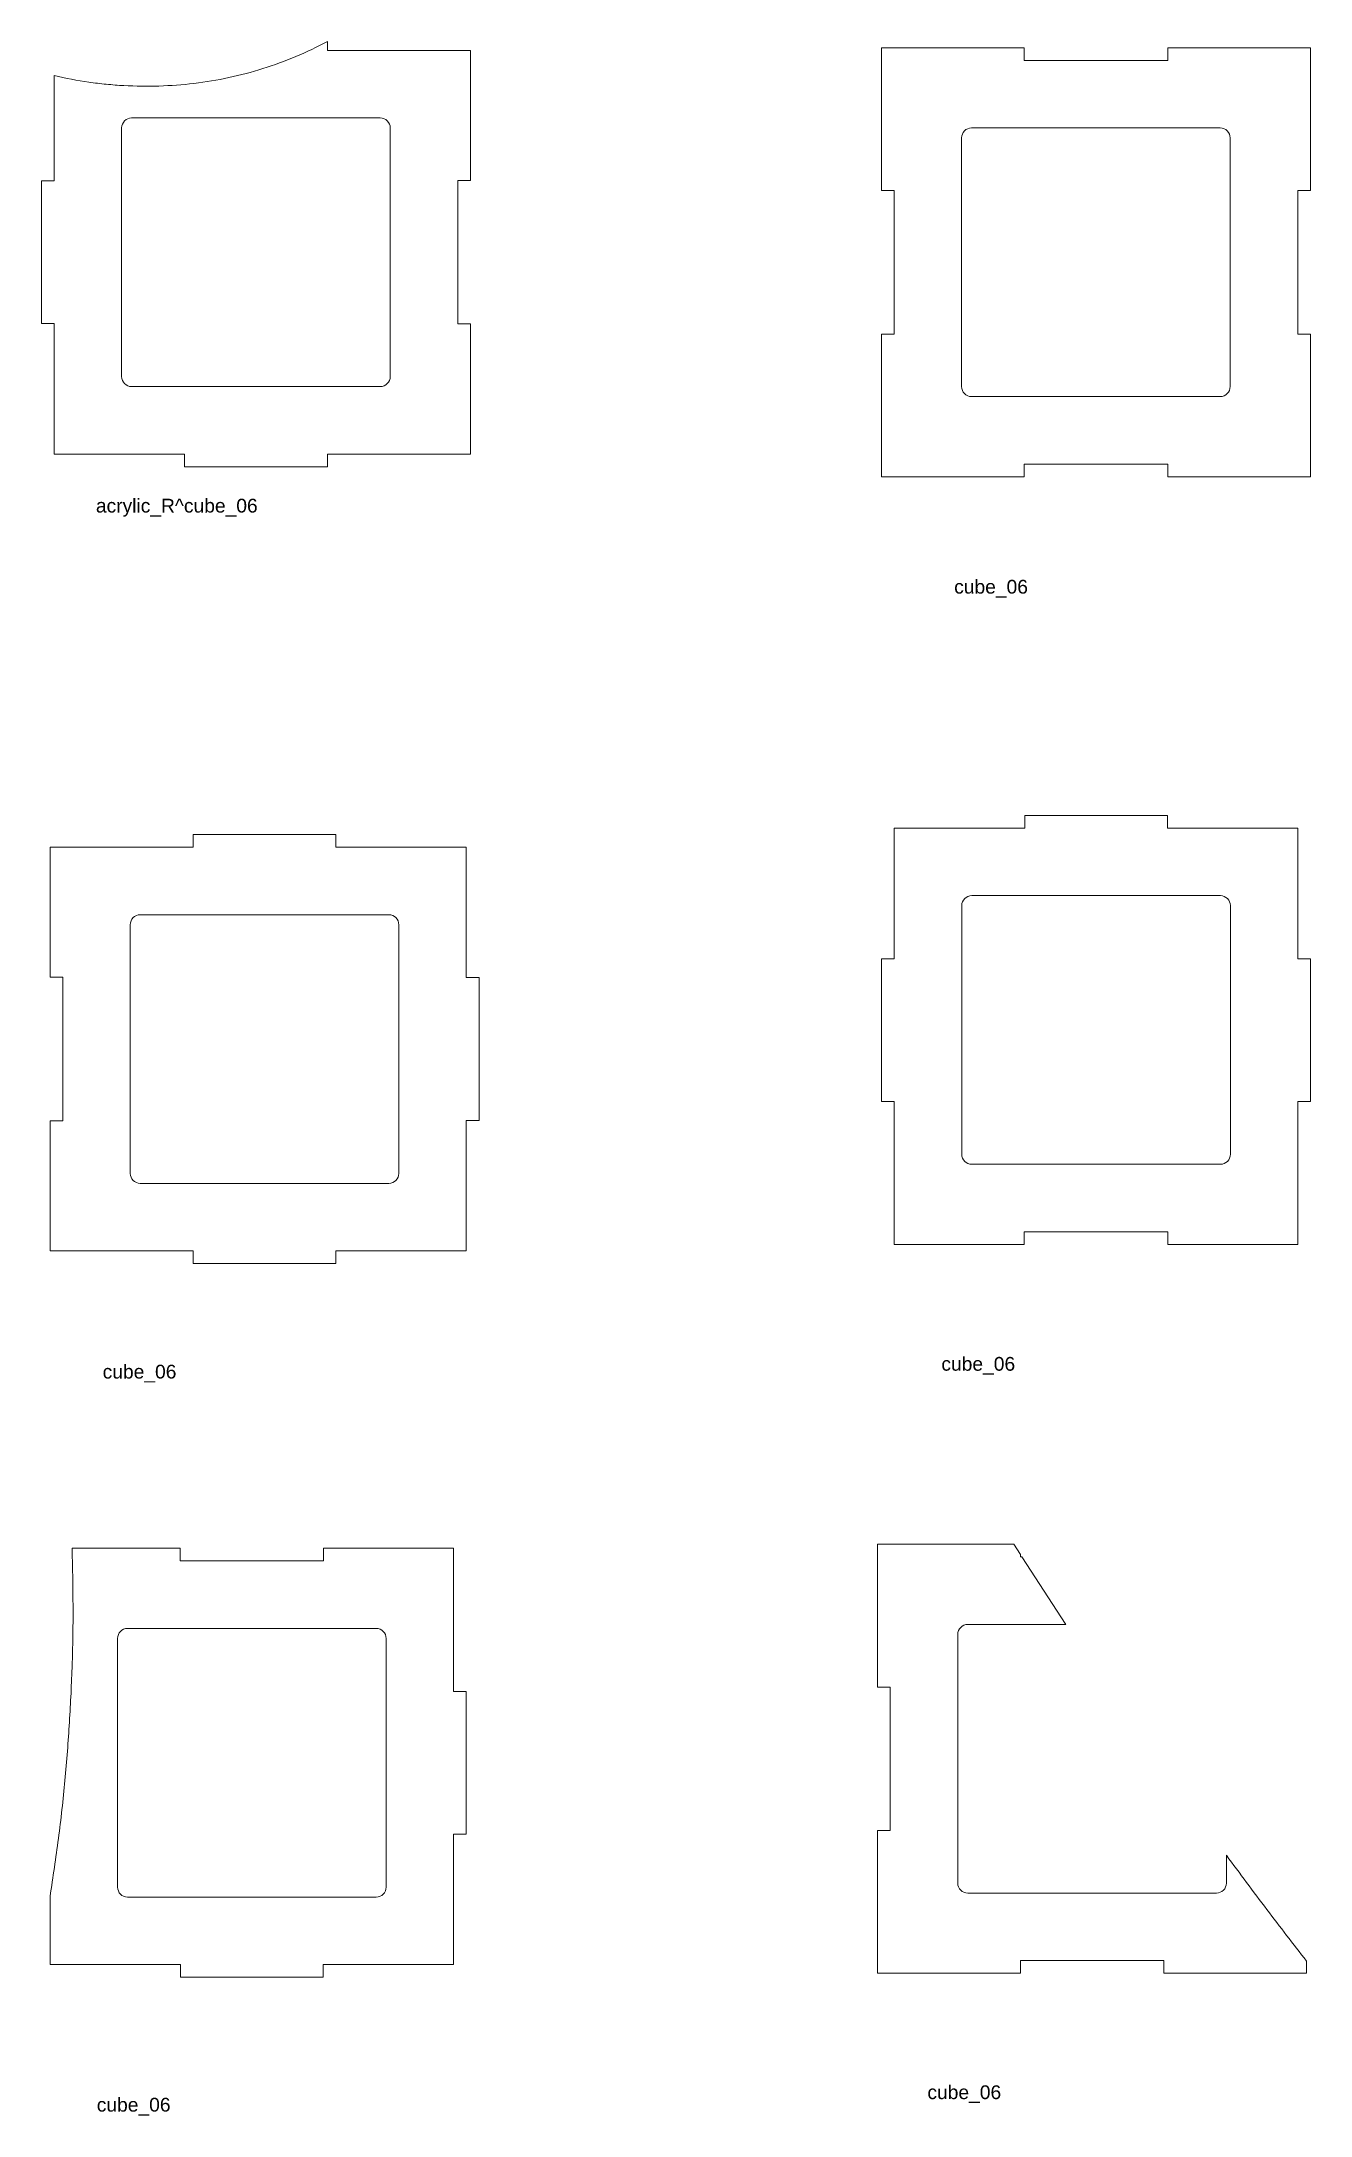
# Model space of a CAD drawing. Header units: inches. Extents: x 2.8 to 15.5, y 1.1 to 21.9.
import ezdxf

# ---------------------------------------------------------------- set-up
doc = ezdxf.new("R2010")
doc.units = ezdxf.units.IN
doc.header["$LTSCALE"] = 0.03937
doc.header["$MEASUREMENT"] = 0

msp = doc.modelspace()

# ---------------------------------------------------------------- linework, layer by layer
at = {"color": 255, "lineweight": 15}
for p, q in [((5.648, 21.773), (5.648, 21.863)), ((7.081, 21.773), (5.648, 21.773)), ((7.081, 20.471), (7.081, 21.773)), ((12.626, 21.8), (11.197, 21.8)), ((11.197, 21.8), (11.197, 20.37)), ((12.626, 21.673), (12.626, 21.8)), ((14.064, 21.673), (12.626, 21.673)), ((15.493, 21.8), (14.064, 21.8)), ((14.064, 21.8), (14.064, 21.673)), ((15.493, 20.37), (15.493, 21.8)), ((2.912, 21.521), (2.912, 20.467)), ((3.588, 20.997), (3.588, 18.507)), ((6.178, 21.097), (3.688, 21.097)), ((6.278, 18.507), (6.278, 20.997)), ((14.59, 20.997), (12.1, 20.997)), ((12, 20.897), (12, 18.407)), ((14.69, 18.407), (14.69, 20.897)), ((2.912, 20.467), (2.785, 20.467)), ((2.785, 20.467), (2.785, 19.038)), ((6.954, 19.034), (6.954, 20.471)), ((6.954, 20.471), (7.081, 20.471)), ((11.197, 20.37), (11.324, 20.37)), ((11.324, 20.37), (11.324, 18.933)), ((15.366, 18.933), (15.366, 20.37)), ((15.366, 20.37), (15.493, 20.37)), ((2.785, 19.038), (2.912, 19.038)), ((2.912, 19.038), (2.912, 17.731)), ((7.081, 19.034), (6.954, 19.034)), ((7.081, 17.731), (7.081, 19.034)), ((11.324, 18.933), (11.197, 18.933)), ((11.197, 18.933), (11.197, 17.504)), ((15.493, 18.933), (15.366, 18.933)), ((15.493, 17.504), (15.493, 18.933)), ((3.688, 18.407), (6.178, 18.407)), ((12.1, 18.307), (14.59, 18.307)), ((2.912, 17.731), (4.218, 17.731)), ((4.218, 17.731), (4.218, 17.604)), ((5.648, 17.604), (5.648, 17.731)), ((5.648, 17.731), (7.081, 17.731)), ((4.218, 17.604), (5.648, 17.604)), ((11.197, 17.504), (12.626, 17.504)), ((12.626, 17.504), (12.626, 17.631)), ((12.626, 17.631), (14.064, 17.631)), ((14.064, 17.631), (14.064, 17.504)), ((14.064, 17.504), (15.493, 17.504)), ((5.733, 13.921), (4.304, 13.921)), ((4.304, 13.921), (4.304, 13.794)), ((5.733, 13.794), (5.733, 13.921)), ((12.632, 13.985), (11.326, 13.985)), ((11.326, 13.985), (11.326, 12.678)), ((14.061, 14.112), (12.632, 14.112)), ((12.632, 14.112), (12.632, 13.985)), ((14.061, 13.985), (14.061, 14.112)), ((15.368, 13.985), (14.061, 13.985)), ((15.368, 12.678), (15.368, 13.985)), ((2.871, 13.794), (2.871, 12.492)), ((4.304, 13.794), (2.871, 13.794)), ((7.04, 13.794), (5.733, 13.794)), ((7.04, 12.488), (7.04, 13.794)), ((14.592, 13.309), (12.102, 13.309)), ((6.264, 13.118), (3.774, 13.118)), ((12.002, 13.209), (12.002, 10.719)), ((14.692, 10.719), (14.692, 13.209)), ((3.674, 13.018), (3.674, 10.528)), ((6.364, 10.528), (6.364, 13.018)), ((11.326, 12.678), (11.199, 12.678)), ((11.199, 12.678), (11.199, 11.249)), ((15.495, 12.678), (15.368, 12.678)), ((15.495, 11.249), (15.495, 12.678)), ((2.871, 12.492), (2.998, 12.492)), ((2.998, 12.492), (2.998, 11.054)), ((7.167, 12.488), (7.04, 12.488)), ((7.167, 11.058), (7.167, 12.488)), ((11.199, 11.249), (11.326, 11.249)), ((11.326, 11.249), (11.326, 9.816)), ((15.368, 9.816), (15.368, 11.249)), ((15.368, 11.249), (15.495, 11.249)), ((2.998, 11.054), (2.871, 11.054)), ((2.871, 11.054), (2.871, 9.752)), ((7.04, 9.752), (7.04, 11.058)), ((7.04, 11.058), (7.167, 11.058)), ((12.102, 10.619), (14.592, 10.619)), ((3.774, 10.428), (6.264, 10.428)), ((11.326, 9.816), (12.628, 9.816)), ((12.628, 9.816), (12.628, 9.943)), ((12.628, 9.943), (14.065, 9.943)), ((14.065, 9.943), (14.065, 9.816)), ((14.065, 9.816), (15.368, 9.816)), ((2.871, 9.752), (4.304, 9.752)), ((4.304, 9.752), (4.304, 9.625)), ((4.304, 9.625), (5.733, 9.625)), ((5.733, 9.625), (5.733, 9.752)), ((5.733, 9.752), (7.04, 9.752)), ((4.173, 6.774), (3.091, 6.774)), ((4.173, 6.647), (4.173, 6.774)), ((5.61, 6.647), (4.173, 6.647)), ((6.913, 6.774), (5.61, 6.774)), ((5.61, 6.774), (5.61, 6.647)), ((6.913, 5.341), (6.913, 6.774)), ((12.522, 6.814), (11.159, 6.814)), ((11.159, 6.814), (11.159, 5.384)), ((12.589, 6.711), (12.522, 6.814)), ((12.589, 6.687), (12.589, 6.711)), ((12.604, 6.687), (12.589, 6.687)), ((13.045, 6.011), (12.604, 6.687)), ((3.547, 5.871), (3.547, 3.381)), ((6.137, 5.971), (3.647, 5.971)), ((6.237, 3.381), (6.237, 5.871)), ((11.962, 5.911), (11.962, 3.421)), ((13.045, 6.011), (12.062, 6.011)), ((7.04, 5.341), (6.913, 5.341)), ((7.04, 3.912), (7.04, 5.341)), ((11.159, 5.384), (11.286, 5.384)), ((11.286, 5.384), (11.286, 3.947)), ((11.286, 3.947), (11.159, 3.947)), ((11.159, 3.947), (11.159, 2.518)), ((6.913, 2.605), (6.913, 3.912)), ((6.913, 3.912), (7.04, 3.912)), ((14.652, 3.421), (14.652, 3.699)), ((2.871, 3.288), (2.871, 2.605)), ((3.647, 3.281), (6.137, 3.281)), ((12.062, 3.321), (14.552, 3.321)), ((2.871, 2.605), (4.177, 2.605)), ((4.177, 2.605), (4.177, 2.478)), ((5.606, 2.478), (5.606, 2.605)), ((5.606, 2.605), (6.913, 2.605)), ((11.159, 2.518), (12.589, 2.518)), ((12.589, 2.518), (12.589, 2.645)), ((12.589, 2.645), (14.026, 2.645)), ((14.026, 2.645), (14.026, 2.518)), ((14.026, 2.518), (15.455, 2.518)), ((15.455, 2.518), (15.455, 2.64)), ((4.177, 2.478), (5.606, 2.478))]:
    msp.add_line(p, q, dxfattribs=at)
for centre, start, end in [((3.688, 20.997), 90, 180), ((6.178, 20.997), 0, 90), ((12.1, 20.897), 90, 180), ((14.59, 20.897), 0, 90), ((3.688, 18.507), 180, 270), ((6.178, 18.507), 270, 0), ((12.1, 18.407), 180, 270), ((14.59, 18.407), 270, 0), ((12.102, 13.209), 90, 180), ((14.592, 13.209), 0, 90), ((3.774, 13.018), 90, 180), ((6.264, 13.018), 0, 90), ((12.102, 10.719), 180, 270), ((14.592, 10.719), 270, 0), ((3.774, 10.528), 180, 270), ((6.264, 10.528), 270, 0), ((3.647, 5.871), 90, 180), ((6.137, 5.871), 0, 90), ((12.062, 5.911), 90, 180), ((3.647, 3.381), 180, 270), ((6.137, 3.381), 270, 0), ((12.062, 3.421), 180, 270), ((14.552, 3.421), 270, 0)]:
    msp.add_arc(centre, 0.1, start, end, dxfattribs=at)
for points, knots in [([(2.912, 21.521), (3.026, 21.494), (3.142, 21.473), (3.317, 21.447), (3.376, 21.44), (3.493, 21.429), (3.552, 21.424), (3.845, 21.408), (4.079, 21.415), (4.429, 21.457), (4.545, 21.476), (4.777, 21.526), (4.891, 21.556), (5.114, 21.626), (5.224, 21.666), (5.439, 21.756), (5.544, 21.807), (5.648, 21.863)], [0, 0, 0, 0, 0.125, 0.125, 0.1875, 0.1875, 0.25, 0.25, 0.5, 0.5, 0.625, 0.625, 0.75, 0.75, 0.875, 0.875, 1, 1, 1, 1]), ([(3.091, 6.774), (3.096, 6.581), (3.105, 6.194), (3.095, 5.613), (3.068, 5.032), (3.023, 4.449), (2.959, 3.867), (2.9, 3.481), (2.871, 3.288)], [0, 0, 0, 0, 0.1658859, 0.3318128, 0.4976996, 0.6651222, 0.8325872, 1, 1, 1, 1]), ([(15.455, 2.64), (15.322, 2.811), (15.05, 3.161), (14.787, 3.518), (14.652, 3.699)], [0, 0, 0, 0, 0.489864, 1, 1, 1, 1])]:
    msp.add_open_spline(points, degree=3, knots=knots, dxfattribs=at)

# ---------------------------------------------------------------- texts
at = {"color": 255, "lineweight": 0, "char_height": 0.1378, "attachment_point": 7, "line_spacing_factor": 0.963855}
for s, insert, width in [('\\fArial;acrylic_R^ cube_06', (3.33, 17.104), 1.73074), ('\\fArial;cube_06', (11.926, 16.294), 0.85582), ('\\fArial;cube_06', (3.398, 8.434), 0.85582), ('\\fArial;cube_06', (11.798, 8.512), 0.85582), ('\\fArial;cube_06', (3.339, 1.093), 0.85582), ('\\fArial;cube_06', (11.658, 1.218), 0.85582)]:
    msp.add_mtext(s, dxfattribs=dict(at, insert=insert, width=width))

doc.saveas('drawing.dxf')
